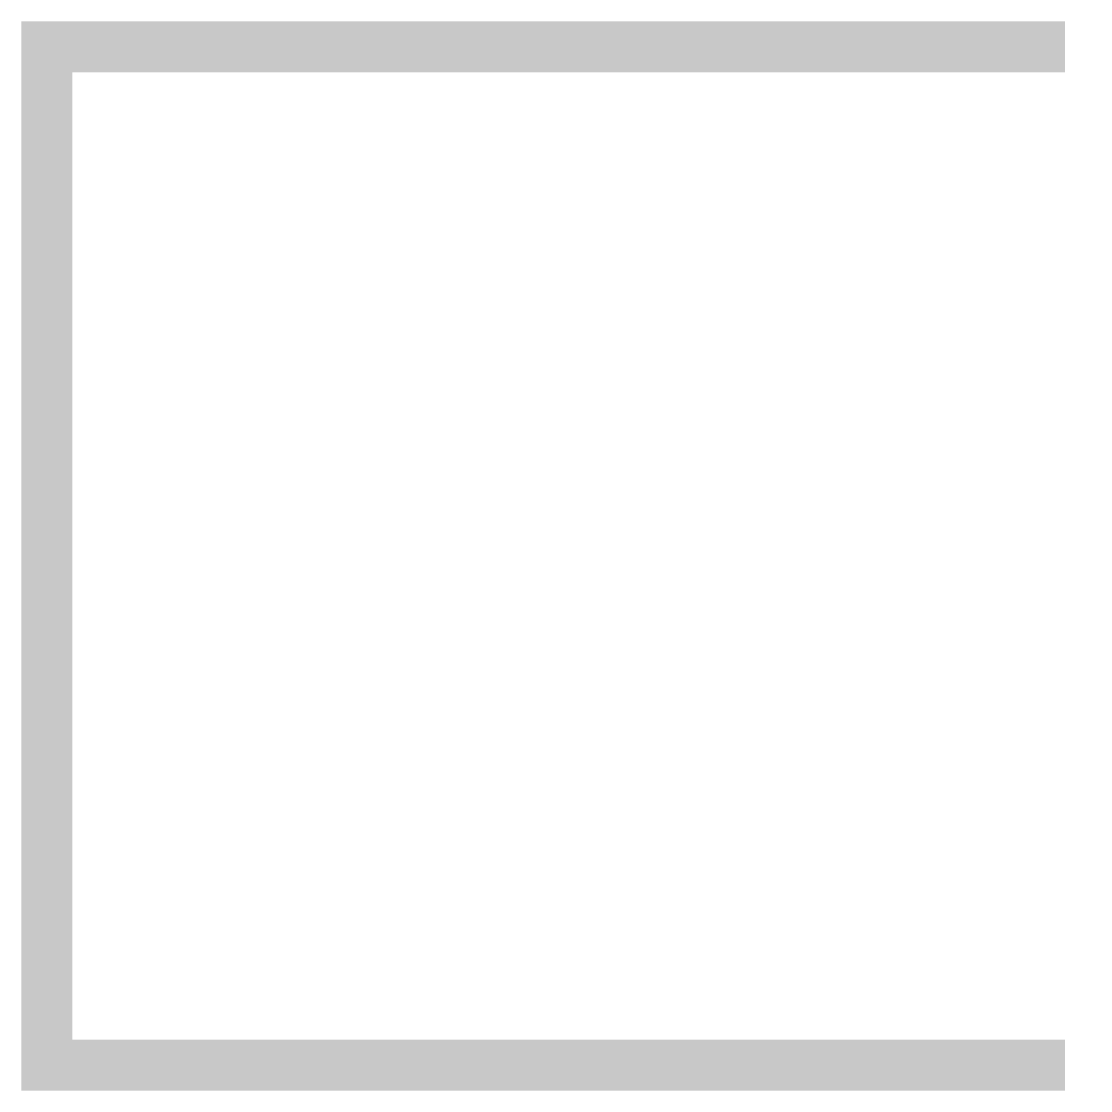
# Model space of a CAD drawing. Header units: inches. Extents: x -0.03 to 2.07, y -1.05 to 1.05.
import ezdxf

# ---------------------------------------------------------------- set-up
doc = ezdxf.new("R2010")
doc.units = ezdxf.units.IN
doc.header["$MEASUREMENT"] = 0

msp = doc.modelspace()

# ---------------------------------------------------------------- linework, layer by layer
at = {"color": 7, "const_width": 0.1}
msp.add_lwpolyline([(2.0208, 0.9982), (0.0208, 0.9982), (0.0208, -1.0018), (2.0208, -1.0018)], dxfattribs=at)

doc.saveas('drawing.dxf')
